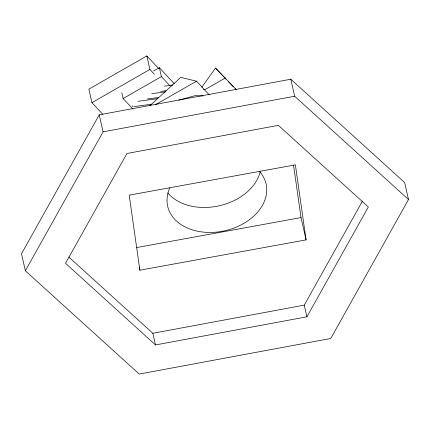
<?xml version="1.0" encoding="UTF-8"?>
<svg xmlns="http://www.w3.org/2000/svg" width="430" height="430" viewBox="0 0 430 430"><rect width="100%" height="100%" fill="white"/><g stroke="black" fill="none" stroke-linecap="round" stroke-linejoin="round"><path stroke-width="0.64" d="M99.222 114.848L21.5 253.77L25.359 270.766L139.213 374.073L330.777 338.453L408.5 199.525L404.641 182.53L290.787 79.228L99.222 114.848L103.082 131.843L25.359 270.766M306.912 316.792L368.338 206.997L278.355 125.35L126.952 153.499L65.527 263.3L155.504 344.946L306.912 316.792L304.263 305.133L362.42 201.175M201.799 87.247L215.511 68.08L236.247 89.612M149.839 105.726L180.74 77.384L196.51 81.184L209.324 94.896M158.579 68.504L146.829 55.927L88.859 89.139L91.934 102.662L102.781 114.272M91.934 102.662L149.903 69.45L146.829 55.927M153.564 71.009L159.363 67.687L174.274 83.651M133.074 109.172L123.13 98.529L161.39 76.61L159.363 67.687M155.703 104.56L196.51 81.184M225.352 77.954L204.583 89.854L203.401 89.338M178.848 100.136L195.08 95.648L203.041 95.933M103.082 131.843L294.652 96.223L408.5 199.525M68.843 257.054L152.854 333.282L304.263 305.133M136.788 247.535L301.016 217.585L306.079 239.886L139.874 270.196L139.153 267.014M164.325 86.161L172.796 85.027M160.669 91.396L165.883 90.698M151.699 93.67L165.561 91.816M147.329 99.002L158.546 97.502M137.917 101.319L157.719 98.669M134.203 106.565L151.365 104.27M215.511 68.08L226.051 79.147M228.341 81.549L233.382 86.844M235.215 88.768L236.134 89.73M161.39 76.61L169.974 85.801M149.903 69.45L154.424 74.288M290.787 79.228L294.652 96.223M121.824 92.794L123.13 98.529M152.854 333.282L155.504 344.946M306.079 239.886L295.388 164.846L129.183 195.155L139.874 270.196M293.539 165.125L301.016 217.585M133.192 106.683A2.365 1.365 82.4 0 1 132.182 105.866M259.381 171.301A50.455 36.539 -12.8 0 1 222.272 231.292A50.455 36.539 -12.8 0 1 169.764 187.958M260.209 171.812A50.455 36.539 -12.8 0 1 219.434 205.739A50.455 36.539 -12.8 0 1 167.867 192.979"/></g></svg>
